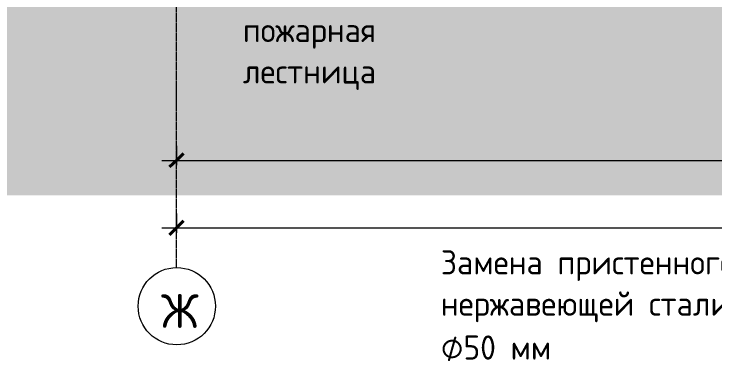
# Model space of a CAD drawing. Header units: millimetres. Extents: x -11345 to 411485, y -9810 to 73012.
# Drawn here: x 299067 to 306322, y 22512 to 26104 of the extents above; entities that cross this region are included whole.
import ezdxf

# ---------------------------------------------------------------- set-up
doc = ezdxf.new("R2010")
doc.units = ezdxf.units.MM
doc.linetypes.add('PDF_IMPORT', pattern=[1, 0.8, -0.2])
for name, color, linetype in [('PDF _Оси', 7, 'Continuous'), ('PDF _Размеры-100', 7, 'Continuous'), ('PDF _Текст', 7, 'Continuous'), ('PDF _Узлы', 7, 'Continuous')]:
    doc.layers.add(name, color=color, linetype=linetype)
doc.styles.add('PDF GOST Common', font='GOST_Common.ttf')

msp = doc.modelspace()

# ---------------------------------------------------------------- hatches: boundary and pattern name
at = {"layer": 'PDF _Узлы', "true_color": 0xffffff, "transparency": 33554687}
msp.add_hatch(color=7, dxfattribs=at).paths.add_polyline_path([(322841.87231, 27936.83478), (322841.87231, 28076.52504), (321859.80741, 28059.59289), (321504.23219, 28055.35985), (318138.9667, 28008.79643), (313609.61567, 27936.83478), (310765.0139, 27890.27135), (309203.02275, 27864.87312), (308034.70416, 27843.70793), (306481.17909, 27831.00882), (301113.68646, 27775.97932), (300093.52422, 27763.2802), (299331.57732, 27775.97932), (299064.8959, 27763.2802), (296537.77201, 27665.92032), (296537.77201, 24228.69318), (345725.67761, 24228.69318), (345725.67761, 27831.00882), (345264.27643, 27843.70793), (344718.21449, 27864.87312), (343968.9667, 27890.27135), (342055.63337, 27936.83478)])

# ---------------------------------------------------------------- linework, layer by layer
at = {"layer": 'PDF _Оси', "linetype": 'PDF_IMPORT', "lineweight": 9, "ltscale": 20.022978}
msp.add_lwpolyline([(300749.64517, 23475.21236), (300749.64517, 29549.62239)], dxfattribs=at)
at = {"layer": 'PDF _Оси', "lineweight": 20}
msp.add_circle((300751.76164, 23079.42322), 400.02207, dxfattribs=at)
at = {"layer": 'PDF _Размеры-100', "lineweight": 20}
for points in [[(300749.64517, 24740.89082), (300749.64517, 24588.50144), (300749.64517, 24537.70498)], [(300597.25579, 24588.50144), (323548.78971, 24588.50144), (342000.60387, 24588.50144), (343947.80151, 24588.50144)], [(300749.64517, 24038.20646), (300749.64517, 23890.05012), (300749.64517, 23839.25366)], [(300597.25579, 23890.05012), (343947.80151, 23890.05012)]]:
    msp.add_lwpolyline(points, dxfattribs=at)
at = {"layer": 'PDF _Размеры-100', "lineweight": 40}
for points in [[(300677.68351, 24520.77283), (300749.64517, 24588.50144), (300821.60682, 24660.46309)], [(300677.68351, 23818.08846), (300749.64517, 23890.05012), (300821.60682, 23962.01177)]]:
    msp.add_lwpolyline(points, dxfattribs=at)

# ---------------------------------------------------------------- texts
at = {"layer": 'PDF _Текст', "attachment_point": 4, "style": 'PDF GOST Common'}
for s, insert, char_height in [('пожарная', (301436.04977, 25904.01069), 249.99885), ('лестница', (301436.04977, 25476.4566), 249.99885), ('Замена пристенного поручня из', (303484.92431, 23499.54587), 249.9988497), ('нержавеющей стали на высоте 900 мм,', (303484.92431, 23071.99177), 249.9988497), ('Ж', (300589.40766, 23029.55911), 349.99839), ('⌀50 мм', (303484.92431, 22644.43767), 249.99885)]:
    msp.add_mtext(s, dxfattribs=dict(at, insert=insert, char_height=char_height))

doc.saveas('drawing.dxf')
